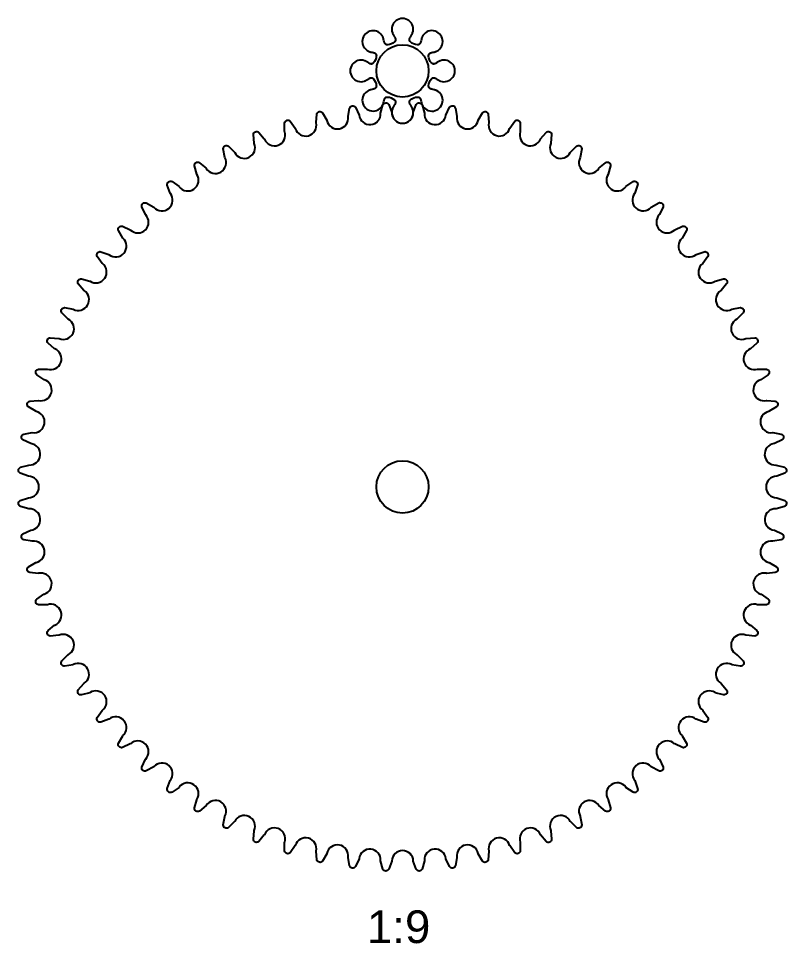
# Model space of a CAD drawing. Extents: x -10 to 1633, y -307 to 264.
# Drawn here: x 697.3 to 814.9, y -166.8 to -25.3 of the extents above; entities that cross this region are included whole.
import ezdxf

# ---------------------------------------------------------------- set-up
doc = ezdxf.new("R2010")
doc.units = 0
doc.layers.add('CNC_FRIENDLY_GEAR_COLLECTI', color=7, linetype='CONTINUOUS')
doc.styles.add('ARIAL_NORMAL', font='txt')

msp = doc.modelspace()

# ---------------------------------------------------------------- linework, layer by layer
at = {"layer": 'CNC_FRIENDLY_GEAR_COLLECTI'}
for points in [[(754.55, -39.1, 1.428148), (757.65, -39.1), (757.63, -39.06), (757.62, -39.02), (757.6, -38.98), (757.58, -38.94), (757.55, -38.89), (757.53, -38.85), (757.48, -38.76), (757.36, -38.57), (757.3, -38.48), (757.27, -38.43), (757.24, -38.38), (757.23, -38.36), (757.22, -38.33), (757.21, -38.31), (757.2, -38.28), (757.19, -38.26), (757.18, -38.24), (757.17, -38.21), (757.17, -38.2), (757.17, -38.19), (757.17, -38.18), (757.16, -38.17), (757.16, -38.16), (757.16, -38.14), (757.16, -38.13), (757.15, -38.12), (757.15, -38.11), (757.15, -38.1), (757.15, -38.09), (757.15, -38.08), (757.15, -38.07), (757.15, -38.06), (757.15, -38.05), (757.15, -38.04), (757.15, -38.02), (757.15, -38.01), (757.16, -38), (757.16, -37.99), (757.16, -37.98), (757.16, -37.97), (757.16, -37.96), (757.17, -37.95), (757.17, -37.94), (757.17, -37.94), (757.18, -37.93), (757.18, -37.92), (757.19, -37.91), (757.19, -37.9), (757.19, -37.89), (757.2, -37.88), (757.2, -37.87), (757.21, -37.86), (757.22, -37.85), (757.22, -37.85), (757.23, -37.84), (757.23, -37.83), (757.24, -37.82), (757.25, -37.81), (757.26, -37.8), (757.28, -37.78), (757.29, -37.76), (757.31, -37.75), (757.32, -37.73, -0.176327), (758.37, -37.3), (758.39, -37.3), (758.41, -37.3), (758.43, -37.3), (758.45, -37.3), (758.48, -37.3), (758.49, -37.3), (758.5, -37.31), (758.51, -37.31), (758.52, -37.31), (758.53, -37.31), (758.54, -37.31), (758.55, -37.32), (758.56, -37.32), (758.57, -37.32), (758.58, -37.32), (758.59, -37.33), (758.6, -37.33), (758.61, -37.33), (758.62, -37.34), (758.62, -37.34), (758.63, -37.35), (758.64, -37.35), (758.65, -37.36), (758.66, -37.36), (758.67, -37.37), (758.68, -37.37), (758.68, -37.38), (758.69, -37.39), (758.7, -37.39), (758.71, -37.4), (758.72, -37.41), (758.72, -37.42), (758.73, -37.42), (758.74, -37.43), (758.75, -37.44), (758.75, -37.45), (758.76, -37.46), (758.77, -37.47), (758.77, -37.48), (758.78, -37.48), (758.79, -37.49), (758.79, -37.5), (758.8, -37.51), (758.8, -37.52), (758.81, -37.54), (758.82, -37.56), (758.83, -37.58), (758.84, -37.6), (758.85, -37.63), (758.86, -37.65), (758.87, -37.68), (758.88, -37.7), (758.9, -37.76), (758.91, -37.81), (758.94, -37.92), (758.99, -38.14), (759.01, -38.24), (759.02, -38.28), (759.04, -38.33), (759.05, -38.37), (759.07, -38.42), (759.09, -38.46), (759.1, -38.5, 1.428148), (761.3, -36.31), (761.26, -36.29), (761.22, -36.27), (761.17, -36.25), (761.13, -36.24), (761.08, -36.23), (761.03, -36.21), (760.93, -36.19), (760.72, -36.14), (760.61, -36.11), (760.55, -36.1), (760.5, -36.08), (760.48, -36.07), (760.45, -36.06), (760.43, -36.05), (760.4, -36.04), (760.38, -36.03), (760.36, -36.02), (760.33, -36.01), (760.32, -36.01), (760.31, -36), (760.3, -35.99), (760.29, -35.99), (760.28, -35.98), (760.27, -35.97), (760.26, -35.97), (760.26, -35.96), (760.25, -35.95), (760.24, -35.95), (760.23, -35.94), (760.22, -35.93), (760.21, -35.93), (760.21, -35.92), (760.2, -35.91), (760.19, -35.9), (760.19, -35.89), (760.18, -35.89), (760.17, -35.88), (760.17, -35.87), (760.16, -35.86), (760.16, -35.85), (760.15, -35.84), (760.15, -35.83), (760.14, -35.83), (760.14, -35.82), (760.13, -35.81), (760.13, -35.8), (760.13, -35.79), (760.12, -35.78), (760.12, -35.77), (760.12, -35.76), (760.11, -35.75), (760.11, -35.74), (760.11, -35.73), (760.11, -35.72), (760.11, -35.71), (760.1, -35.7), (760.1, -35.69), (760.1, -35.68), (760.1, -35.66), (760.1, -35.63), (760.1, -35.61), (760.1, -35.59), (760.1, -35.57, -0.176327), (760.53, -34.53), (760.55, -34.51), (760.56, -34.49), (760.58, -34.48), (760.59, -34.46), (760.61, -34.45), (760.62, -34.44), (760.63, -34.44), (760.64, -34.43), (760.64, -34.42), (760.65, -34.42), (760.66, -34.41), (760.67, -34.41), (760.68, -34.4), (760.69, -34.4), (760.7, -34.39), (760.71, -34.39), (760.71, -34.38), (760.72, -34.38), (760.73, -34.37), (760.74, -34.37), (760.75, -34.37), (760.76, -34.37), (760.77, -34.36), (760.78, -34.36), (760.79, -34.36), (760.8, -34.36), (760.81, -34.36), (760.82, -34.35), (760.83, -34.35), (760.84, -34.35), (760.85, -34.35), (760.87, -34.35), (760.88, -34.35), (760.89, -34.35), (760.9, -34.35), (760.91, -34.36), (760.92, -34.36), (760.93, -34.36), (760.94, -34.36), (760.95, -34.36), (760.96, -34.36), (760.98, -34.37), (760.99, -34.37), (761, -34.37), (761.01, -34.38), (761.03, -34.38), (761.06, -34.39), (761.08, -34.4), (761.11, -34.41), (761.13, -34.42), (761.15, -34.43), (761.18, -34.45), (761.23, -34.47), (761.28, -34.5), (761.37, -34.56), (761.56, -34.68), (761.65, -34.73), (761.69, -34.75), (761.73, -34.78), (761.78, -34.8), (761.82, -34.82), (761.86, -34.83), (761.9, -34.85, 1.428148), (761.9, -31.75), (761.86, -31.76), (761.82, -31.78), (761.78, -31.8), (761.73, -31.82), (761.69, -31.84), (761.65, -31.87), (761.56, -31.92), (761.37, -32.04), (761.28, -32.1), (761.23, -32.13), (761.18, -32.15), (761.15, -32.16), (761.13, -32.18), (761.11, -32.19), (761.08, -32.2), (761.06, -32.21), (761.03, -32.21), (761.01, -32.22), (761, -32.23), (760.99, -32.23), (760.98, -32.23), (760.96, -32.23), (760.95, -32.24), (760.94, -32.24), (760.93, -32.24), (760.92, -32.24), (760.91, -32.24), (760.9, -32.24), (760.89, -32.25), (760.88, -32.25), (760.87, -32.25), (760.85, -32.25), (760.84, -32.25), (760.83, -32.24), (760.82, -32.24), (760.81, -32.24), (760.8, -32.24), (760.79, -32.24), (760.78, -32.24), (760.77, -32.24), (760.76, -32.23), (760.75, -32.23), (760.74, -32.23), (760.73, -32.22), (760.72, -32.22), (760.71, -32.22), (760.71, -32.21), (760.7, -32.21), (760.69, -32.2), (760.68, -32.2), (760.67, -32.19), (760.66, -32.19), (760.65, -32.18), (760.64, -32.17), (760.64, -32.17), (760.63, -32.16), (760.62, -32.16), (760.61, -32.15), (760.59, -32.13), (760.58, -32.12), (760.56, -32.1), (760.55, -32.09), (760.53, -32.07, -0.176327), (760.1, -31.03), (760.1, -31.01), (760.1, -30.99), (760.1, -30.96), (760.1, -30.94), (760.1, -30.92), (760.1, -30.91), (760.1, -30.9), (760.11, -30.89), (760.11, -30.88), (760.11, -30.87), (760.11, -30.86), (760.11, -30.85), (760.12, -30.84), (760.12, -30.83), (760.12, -30.82), (760.13, -30.81), (760.13, -30.8), (760.13, -30.79), (760.14, -30.78), (760.14, -30.77), (760.15, -30.76), (760.15, -30.75), (760.16, -30.75), (760.16, -30.74), (760.17, -30.73), (760.17, -30.72), (760.18, -30.71), (760.19, -30.7), (760.19, -30.7), (760.2, -30.69), (760.21, -30.68), (760.21, -30.67), (760.22, -30.67), (760.23, -30.66), (760.24, -30.65), (760.25, -30.64), (760.26, -30.64), (760.26, -30.63), (760.27, -30.62), (760.28, -30.62), (760.29, -30.61), (760.3, -30.6), (760.31, -30.6), (760.32, -30.59), (760.33, -30.59), (760.36, -30.58), (760.38, -30.56), (760.4, -30.55), (760.43, -30.54), (760.45, -30.53), (760.48, -30.53), (760.5, -30.52), (760.55, -30.5), (760.61, -30.49), (760.72, -30.46), (760.93, -30.41), (761.03, -30.39), (761.08, -30.37), (761.13, -30.36), (761.17, -30.34), (761.22, -30.33), (761.26, -30.31), (761.3, -30.29, 1.428148), (759.1, -28.1), (759.09, -28.14), (759.07, -28.18), (759.05, -28.22), (759.04, -28.27), (759.02, -28.31), (759.01, -28.36), (758.99, -28.46), (758.94, -28.68), (758.91, -28.79), (758.9, -28.84), (758.88, -28.9), (758.87, -28.92), (758.86, -28.95), (758.85, -28.97), (758.84, -29), (758.83, -29.02), (758.82, -29.04), (758.81, -29.06), (758.8, -29.07), (758.8, -29.08), (758.79, -29.09), (758.79, -29.1), (758.78, -29.11), (758.77, -29.12), (758.77, -29.13), (758.76, -29.14), (758.75, -29.15), (758.75, -29.16), (758.74, -29.17), (758.73, -29.18), (758.72, -29.18), (758.72, -29.19), (758.71, -29.2), (758.7, -29.2), (758.69, -29.21), (758.68, -29.22), (758.68, -29.22), (758.67, -29.23), (758.66, -29.24), (758.65, -29.24), (758.64, -29.25), (758.63, -29.25), (758.62, -29.26), (758.62, -29.26), (758.61, -29.26), (758.6, -29.27), (758.59, -29.27), (758.58, -29.27), (758.57, -29.28), (758.56, -29.28), (758.55, -29.28), (758.54, -29.29), (758.53, -29.29), (758.52, -29.29), (758.51, -29.29), (758.5, -29.29), (758.49, -29.29), (758.48, -29.29), (758.45, -29.3), (758.43, -29.3), (758.41, -29.3), (758.39, -29.3), (758.37, -29.3, -0.176327), (757.32, -28.86), (757.31, -28.85), (757.29, -28.83), (757.28, -28.82), (757.26, -28.8), (757.25, -28.79), (757.24, -28.78), (757.23, -28.77), (757.23, -28.76), (757.22, -28.75), (757.22, -28.74), (757.21, -28.74), (757.2, -28.73), (757.2, -28.72), (757.19, -28.71), (757.19, -28.7), (757.19, -28.69), (757.18, -28.68), (757.18, -28.67), (757.17, -28.66), (757.17, -28.65), (757.17, -28.64), (757.16, -28.63), (757.16, -28.62), (757.16, -28.61), (757.16, -28.6), (757.16, -28.59), (757.15, -28.58), (757.15, -28.57), (757.15, -28.56), (757.15, -28.55), (757.15, -28.54), (757.15, -28.53), (757.15, -28.52), (757.15, -28.51), (757.15, -28.5), (757.15, -28.49), (757.15, -28.48), (757.16, -28.47), (757.16, -28.45), (757.16, -28.44), (757.16, -28.43), (757.17, -28.42), (757.17, -28.41), (757.17, -28.4), (757.17, -28.39), (757.18, -28.36), (757.19, -28.34), (757.2, -28.31), (757.21, -28.29), (757.22, -28.27), (757.23, -28.24), (757.24, -28.22), (757.27, -28.17), (757.3, -28.12), (757.36, -28.02), (757.48, -27.84), (757.53, -27.75), (757.55, -27.7), (757.58, -27.66), (757.6, -27.62), (757.62, -27.58), (757.63, -27.54), (757.65, -27.5, 1.428148), (754.55, -27.5), (754.56, -27.54), (754.58, -27.58), (754.6, -27.62), (754.62, -27.66), (754.64, -27.7), (754.67, -27.75), (754.72, -27.84), (754.84, -28.02), (754.9, -28.12), (754.93, -28.17), (754.95, -28.22), (754.96, -28.24), (754.97, -28.27), (754.99, -28.29), (755, -28.31), (755, -28.34), (755.01, -28.36), (755.02, -28.39), (755.02, -28.4), (755.03, -28.41), (755.03, -28.42), (755.03, -28.43), (755.03, -28.44), (755.04, -28.45), (755.04, -28.47), (755.04, -28.48), (755.04, -28.49), (755.04, -28.5), (755.04, -28.51), (755.04, -28.52), (755.04, -28.53), (755.04, -28.54), (755.04, -28.55), (755.04, -28.56), (755.04, -28.57), (755.04, -28.58), (755.04, -28.59), (755.04, -28.6), (755.04, -28.61), (755.03, -28.62), (755.03, -28.63), (755.03, -28.64), (755.03, -28.65), (755.02, -28.66), (755.02, -28.67), (755.01, -28.68), (755.01, -28.69), (755.01, -28.7), (755, -28.71), (755, -28.72), (754.99, -28.73), (754.98, -28.74), (754.98, -28.74), (754.97, -28.75), (754.97, -28.76), (754.96, -28.77), (754.95, -28.78), (754.95, -28.79), (754.93, -28.8), (754.92, -28.82), (754.9, -28.83), (754.89, -28.85), (754.87, -28.86, -0.176327), (753.83, -29.3), (753.81, -29.3), (753.78, -29.3), (753.76, -29.3), (753.74, -29.3), (753.72, -29.29), (753.71, -29.29), (753.7, -29.29), (753.69, -29.29), (753.68, -29.29), (753.67, -29.29), (753.66, -29.29), (753.65, -29.28), (753.64, -29.28), (753.63, -29.28), (753.62, -29.27), (753.61, -29.27), (753.6, -29.27), (753.59, -29.26), (753.58, -29.26), (753.57, -29.26), (753.56, -29.25), (753.55, -29.25), (753.54, -29.24), (753.54, -29.24), (753.53, -29.23), (753.52, -29.22), (753.51, -29.22), (753.5, -29.21), (753.49, -29.2), (753.49, -29.2), (753.48, -29.19), (753.47, -29.18), (753.46, -29.18), (753.46, -29.17), (753.45, -29.16), (753.44, -29.15), (753.44, -29.14), (753.43, -29.13), (753.42, -29.12), (753.42, -29.11), (753.41, -29.1), (753.4, -29.09), (753.4, -29.08), (753.39, -29.07), (753.38, -29.06), (753.37, -29.04), (753.36, -29.02), (753.35, -29), (753.34, -28.97), (753.33, -28.95), (753.32, -28.92), (753.32, -28.9), (753.3, -28.84), (753.28, -28.79), (753.26, -28.68), (753.21, -28.46), (753.18, -28.36), (753.17, -28.31), (753.16, -28.27), (753.14, -28.22), (753.13, -28.18), (753.11, -28.14), (753.09, -28.1, 1.428148), (750.9, -30.29), (750.94, -30.31), (750.98, -30.33), (751.02, -30.34), (751.07, -30.36), (751.11, -30.37), (751.16, -30.39), (751.26, -30.41), (751.48, -30.46), (751.59, -30.49), (751.64, -30.5), (751.69, -30.52), (751.72, -30.53), (751.74, -30.53), (751.77, -30.54), (751.79, -30.55), (751.82, -30.56), (751.84, -30.58), (751.86, -30.59), (751.87, -30.59), (751.88, -30.6), (751.89, -30.6), (751.9, -30.61), (751.91, -30.62), (751.92, -30.62), (751.93, -30.63), (751.94, -30.64), (751.95, -30.64), (751.96, -30.65), (751.97, -30.66), (751.97, -30.67), (751.98, -30.67), (751.99, -30.68), (752, -30.69), (752, -30.7), (752.01, -30.7), (752.02, -30.71), (752.02, -30.72), (752.03, -30.73), (752.03, -30.74), (752.04, -30.75), (752.04, -30.75), (752.05, -30.76), (752.05, -30.77), (752.06, -30.78), (752.06, -30.79), (752.07, -30.8), (752.07, -30.81), (752.07, -30.82), (752.08, -30.83), (752.08, -30.84), (752.08, -30.85), (752.08, -30.86), (752.09, -30.87), (752.09, -30.88), (752.09, -30.89), (752.09, -30.9), (752.09, -30.91), (752.09, -30.92), (752.09, -30.94), (752.1, -30.96), (752.1, -30.99), (752.09, -31.01), (752.09, -31.03, -0.176327), (751.66, -32.07), (751.65, -32.09), (751.63, -32.1), (751.62, -32.12), (751.6, -32.13), (751.58, -32.15), (751.58, -32.16), (751.57, -32.16), (751.56, -32.17), (751.55, -32.17), (751.54, -32.18), (751.53, -32.19), (751.53, -32.19), (751.52, -32.2), (751.51, -32.2), (751.5, -32.21), (751.49, -32.21), (751.48, -32.22), (751.47, -32.22), (751.46, -32.22), (751.45, -32.23), (751.44, -32.23), (751.43, -32.23), (751.42, -32.24), (751.41, -32.24), (751.4, -32.24), (751.39, -32.24), (751.38, -32.24), (751.37, -32.24), (751.36, -32.24), (751.35, -32.25), (751.34, -32.25), (751.33, -32.25), (751.32, -32.25), (751.31, -32.25), (751.3, -32.24), (751.29, -32.24), (751.28, -32.24), (751.26, -32.24), (751.25, -32.24), (751.24, -32.24), (751.23, -32.23), (751.22, -32.23), (751.21, -32.23), (751.2, -32.23), (751.18, -32.22), (751.16, -32.21), (751.14, -32.21), (751.11, -32.2), (751.09, -32.19), (751.07, -32.18), (751.04, -32.16), (751.02, -32.15), (750.97, -32.13), (750.92, -32.1), (750.82, -32.04), (750.64, -31.92), (750.55, -31.87), (750.5, -31.84), (750.46, -31.82), (750.42, -31.8), (750.38, -31.78), (750.34, -31.76), (750.3, -31.75, 1.428148), (750.3, -34.85), (750.34, -34.83), (750.38, -34.82), (750.42, -34.8), (750.46, -34.78), (750.5, -34.75), (750.55, -34.73), (750.64, -34.68), (750.82, -34.56), (750.92, -34.5), (750.97, -34.47), (751.02, -34.45), (751.04, -34.43), (751.07, -34.42), (751.09, -34.41), (751.11, -34.4), (751.14, -34.39), (751.16, -34.38), (751.18, -34.38), (751.2, -34.37), (751.21, -34.37), (751.22, -34.37), (751.23, -34.36), (751.24, -34.36), (751.25, -34.36), (751.26, -34.36), (751.28, -34.36), (751.29, -34.36), (751.3, -34.35), (751.31, -34.35), (751.32, -34.35), (751.33, -34.35), (751.34, -34.35), (751.35, -34.35), (751.36, -34.35), (751.37, -34.35), (751.38, -34.36), (751.39, -34.36), (751.4, -34.36), (751.41, -34.36), (751.42, -34.36), (751.43, -34.37), (751.44, -34.37), (751.45, -34.37), (751.46, -34.37), (751.47, -34.38), (751.48, -34.38), (751.49, -34.39), (751.5, -34.39), (751.51, -34.4), (751.52, -34.4), (751.53, -34.41), (751.53, -34.41), (751.54, -34.42), (751.55, -34.42), (751.56, -34.43), (751.57, -34.44), (751.58, -34.44), (751.58, -34.45), (751.6, -34.46), (751.62, -34.48), (751.63, -34.49), (751.65, -34.51), (751.66, -34.53, -0.176327), (752.09, -35.57), (752.09, -35.59), (752.1, -35.61), (752.1, -35.63), (752.09, -35.66), (752.09, -35.68), (752.09, -35.69), (752.09, -35.7), (752.09, -35.71), (752.09, -35.72), (752.09, -35.73), (752.08, -35.74), (752.08, -35.75), (752.08, -35.76), (752.08, -35.77), (752.07, -35.78), (752.07, -35.79), (752.07, -35.8), (752.06, -35.81), (752.06, -35.82), (752.05, -35.83), (752.05, -35.83), (752.04, -35.84), (752.04, -35.85), (752.03, -35.86), (752.03, -35.87), (752.02, -35.88), (752.02, -35.89), (752.01, -35.89), (752, -35.9), (752, -35.91), (751.99, -35.92), (751.98, -35.93), (751.97, -35.93), (751.97, -35.94), (751.96, -35.95), (751.95, -35.95), (751.94, -35.96), (751.93, -35.97), (751.92, -35.97), (751.91, -35.98), (751.9, -35.99), (751.89, -35.99), (751.88, -36), (751.87, -36.01), (751.86, -36.01), (751.84, -36.02), (751.82, -36.03), (751.79, -36.04), (751.77, -36.05), (751.74, -36.06), (751.72, -36.07), (751.69, -36.08), (751.64, -36.1), (751.59, -36.11), (751.48, -36.14), (751.26, -36.19), (751.16, -36.21), (751.11, -36.23), (751.07, -36.24), (751.02, -36.25), (750.98, -36.27), (750.94, -36.29), (750.9, -36.31, 1.428148), (753.09, -38.5), (753.11, -38.46), (753.13, -38.42), (753.14, -38.37), (753.16, -38.33), (753.17, -38.28), (753.18, -38.24), (753.21, -38.14), (753.26, -37.92), (753.28, -37.81), (753.3, -37.76), (753.32, -37.7), (753.32, -37.68), (753.33, -37.65), (753.34, -37.63), (753.35, -37.6), (753.36, -37.58), (753.37, -37.56), (753.38, -37.54), (753.39, -37.52), (753.4, -37.51), (753.4, -37.5), (753.41, -37.49), (753.42, -37.48), (753.42, -37.48), (753.43, -37.47), (753.44, -37.46), (753.44, -37.45), (753.45, -37.44), (753.46, -37.43), (753.46, -37.42), (753.47, -37.42), (753.48, -37.41), (753.49, -37.4), (753.49, -37.39), (753.5, -37.39), (753.51, -37.38), (753.52, -37.37), (753.53, -37.37), (753.54, -37.36), (753.54, -37.36), (753.55, -37.35), (753.56, -37.35), (753.57, -37.34), (753.58, -37.34), (753.59, -37.33), (753.6, -37.33), (753.61, -37.33), (753.62, -37.32), (753.63, -37.32), (753.64, -37.32), (753.65, -37.32), (753.66, -37.31), (753.67, -37.31), (753.68, -37.31), (753.69, -37.31), (753.7, -37.31), (753.71, -37.3), (753.72, -37.3), (753.74, -37.3), (753.76, -37.3), (753.78, -37.3), (753.81, -37.3), (753.83, -37.3, -0.176327), (754.87, -37.73), (754.89, -37.75), (754.9, -37.76), (754.92, -37.78), (754.93, -37.8), (754.95, -37.81), (754.95, -37.82), (754.96, -37.83), (754.97, -37.84), (754.97, -37.85), (754.98, -37.85), (754.98, -37.86), (754.99, -37.87), (755, -37.88), (755, -37.89), (755.01, -37.9), (755.01, -37.91), (755.01, -37.92), (755.02, -37.93), (755.02, -37.94), (755.03, -37.94), (755.03, -37.95), (755.03, -37.96), (755.03, -37.97), (755.04, -37.98), (755.04, -37.99), (755.04, -38), (755.04, -38.01), (755.04, -38.02), (755.04, -38.04), (755.04, -38.05), (755.04, -38.06), (755.04, -38.07), (755.04, -38.08), (755.04, -38.09), (755.04, -38.1), (755.04, -38.11), (755.04, -38.12), (755.04, -38.13), (755.04, -38.14), (755.03, -38.16), (755.03, -38.17), (755.03, -38.18), (755.03, -38.19), (755.02, -38.2), (755.02, -38.21), (755.01, -38.24), (755, -38.26), (755, -38.28), (754.99, -38.31), (754.97, -38.33), (754.96, -38.36), (754.95, -38.38), (754.93, -38.43), (754.9, -38.48), (754.84, -38.57), (754.72, -38.76), (754.67, -38.85), (754.64, -38.89), (754.62, -38.94), (754.6, -38.98), (754.58, -39.02), (754.56, -39.06)], [(752.75, -154.12, 0.965486), (749.47, -153.84), (749.46, -153.87), (748.9, -155.06, -0.644013), (748.01, -154.94), (747.78, -153.65), (747.78, -153.62, 0.965486), (744.53, -153.04), (744.52, -153.08), (743.87, -154.21, -0.644013), (742.99, -154.02), (742.87, -152.71), (742.88, -152.68, 0.965486), (739.69, -151.82), (739.68, -151.85), (738.92, -152.93, -0.644013), (738.06, -152.66), (738.06, -151.34), (738.07, -151.31, 0.965486), (734.97, -150.18), (734.95, -150.21), (734.11, -151.22, -0.644013), (733.28, -150.87), (733.39, -149.57), (733.4, -149.53, 0.965486), (730.41, -148.14), (730.39, -148.17), (729.47, -149.09, -0.644013), (728.67, -148.68), (728.89, -147.39), (728.91, -147.36, 0.965486), (726.05, -145.71), (726.03, -145.73), (725.02, -146.57, -0.644013), (724.26, -146.09), (724.6, -144.82), (724.62, -144.79, 0.965486), (721.92, -142.9), (721.89, -142.93), (720.82, -143.68, -0.644013), (720.1, -143.13), (720.55, -141.9), (720.57, -141.87, 0.965486), (718.04, -139.75), (718.02, -139.77), (716.88, -140.43, -0.644013), (716.22, -139.82), (716.77, -138.63), (716.79, -138.6, 0.965486), (714.46, -136.27), (714.43, -136.29), (713.24, -136.84, -0.644013), (712.63, -136.18), (713.29, -135.04), (713.31, -135.02, 0.965486), (711.19, -132.49), (711.16, -132.51), (709.93, -132.96, -0.644013), (709.38, -132.24), (710.13, -131.17), (710.16, -131.14, 0.965486), (708.27, -128.44), (708.23, -128.46), (706.97, -128.79, -0.644013), (706.48, -128.03), (707.33, -127.03), (707.35, -127.01, 0.965486), (705.7, -124.15), (705.67, -124.16), (704.38, -124.39, -0.644013), (703.96, -123.59), (704.89, -122.66), (704.92, -122.65, 0.965486), (703.53, -119.66), (703.49, -119.67), (702.19, -119.78, -0.644013), (701.84, -118.95), (702.85, -118.1), (702.88, -118.09, 0.965486), (701.75, -114.99), (701.71, -114.99), (700.4, -114.99, -0.644013), (700.13, -114.13), (701.21, -113.38), (701.24, -113.37, 0.965486), (700.38, -110.18), (700.35, -110.19), (699.04, -110.07, -0.644013), (698.85, -109.19), (699.98, -108.54), (700.02, -108.52, 0.965486), (699.44, -105.28), (699.41, -105.28), (698.12, -105.05, -0.644013), (698, -104.16), (699.19, -103.6), (699.22, -103.59, 0.965486), (698.93, -100.31), (698.9, -100.3), (697.63, -99.96, -0.644013), (697.59, -99.06), (698.83, -98.62), (698.86, -98.61, 0.965486), (698.86, -95.31), (698.83, -95.31), (697.59, -94.86, -0.644013), (697.63, -93.96), (698.9, -93.62), (698.93, -93.62, 0.965486), (699.22, -90.33), (699.19, -90.32), (698, -89.77, -0.644013), (698.12, -88.87), (699.41, -88.65), (699.44, -88.65, 0.965486), (700.02, -85.4), (699.98, -85.39), (698.85, -84.73, -0.644013), (699.04, -83.85), (700.35, -83.74), (700.38, -83.74, 0.965486), (701.24, -80.55), (701.21, -80.54), (700.13, -79.79, -0.644013), (700.4, -78.93), (701.71, -78.93), (701.75, -78.93, 0.965486), (702.88, -75.84), (702.85, -75.82), (701.84, -74.98, -0.644013), (702.19, -74.14), (703.49, -74.26), (703.53, -74.27, 0.965486), (704.92, -71.28), (704.89, -71.26), (703.96, -70.33, -0.644013), (704.38, -69.53), (705.67, -69.76), (705.7, -69.77, 0.965486), (707.35, -66.91), (707.33, -66.89), (706.48, -65.89, -0.644013), (706.97, -65.13), (708.23, -65.47), (708.27, -65.48, 0.965486), (710.16, -62.78), (710.13, -62.76), (709.38, -61.68, -0.644013), (709.93, -60.97), (711.16, -61.41), (711.19, -61.43, 0.965486), (713.31, -58.91), (713.29, -58.88), (712.63, -57.74, -0.644013), (713.24, -57.08), (714.43, -57.63), (714.46, -57.65, 0.965486), (716.79, -55.32), (716.77, -55.29), (716.22, -54.11, -0.644013), (716.88, -53.5), (718.02, -54.15), (718.04, -54.17, 0.965486), (720.57, -52.05), (720.55, -52.02), (720.1, -50.79, -0.644013), (720.82, -50.24), (721.89, -51), (721.92, -51.02, 0.965486), (724.62, -49.13), (724.6, -49.1), (724.26, -47.83, -0.644013), (725.02, -47.35), (726.03, -48.19), (726.05, -48.22, 0.965486), (728.91, -46.57), (728.89, -46.53), (728.67, -45.24, -0.644013), (729.47, -44.83), (730.39, -45.75), (730.41, -45.78, 0.965486), (733.4, -44.39), (733.39, -44.36), (733.28, -43.05, -0.644013), (734.11, -42.71), (734.95, -43.71), (734.97, -43.74, 0.965486), (738.07, -42.61), (738.06, -42.58), (738.06, -41.27, -0.644013), (738.92, -41), (739.68, -42.07), (739.69, -42.1, 0.965486), (742.88, -41.25), (742.87, -41.21), (742.99, -39.91, -0.644013), (743.87, -39.71), (744.52, -40.85), (744.53, -40.88, 0.965486), (747.78, -40.31), (747.78, -40.27), (748.01, -38.98, -0.644013), (748.9, -38.86), (749.46, -40.05), (749.47, -40.08, 0.965486), (752.75, -39.8), (752.75, -39.76), (753.09, -38.5, -0.644013), (753.99, -38.46), (754.44, -39.69), (754.45, -39.72, 0.965486), (757.75, -39.72), (757.75, -39.69), (758.2, -38.46, -0.644013), (759.1, -38.5), (759.44, -39.76), (759.44, -39.8, 0.965486), (762.73, -40.08), (762.74, -40.05), (763.29, -38.86, -0.644013), (764.19, -38.98), (764.41, -40.27), (764.41, -40.31, 0.965486), (767.66, -40.88), (767.67, -40.85), (768.33, -39.71, -0.644013), (769.21, -39.91), (769.32, -41.21), (769.32, -41.25, 0.965486), (772.5, -42.1), (772.52, -42.07), (773.27, -41, -0.644013), (774.13, -41.27), (774.13, -42.58), (774.12, -42.61, 0.965486), (777.22, -43.74), (777.24, -43.71), (778.08, -42.71, -0.644013), (778.92, -43.05), (778.8, -44.36), (778.79, -44.39, 0.965486), (781.78, -45.78), (781.8, -45.75), (782.73, -44.83, -0.644013), (783.53, -45.24), (783.3, -46.53), (783.29, -46.57, 0.965486), (786.14, -48.22), (786.17, -48.19), (787.17, -47.35, -0.644013), (787.93, -47.83), (787.59, -49.1), (787.58, -49.13, 0.965486), (790.28, -51.02), (790.3, -51), (791.38, -50.24, -0.644013), (792.09, -50.79), (791.64, -52.02), (791.63, -52.05, 0.965486), (794.15, -54.17), (794.18, -54.15), (795.31, -53.5, -0.644013), (795.98, -54.11), (795.42, -55.29), (795.4, -55.32, 0.965486), (797.74, -57.65), (797.76, -57.63), (798.95, -57.08, -0.644013), (799.56, -57.74), (798.91, -58.88), (798.88, -58.91, 0.965486), (801, -61.43), (801.03, -61.41), (802.27, -60.97, -0.644013), (802.81, -61.68), (802.06, -62.76), (802.04, -62.78, 0.965486), (803.93, -65.48), (803.96, -65.47), (805.23, -65.13, -0.644013), (805.71, -65.89), (804.87, -66.89), (804.84, -66.91, 0.965486), (806.49, -69.77), (806.52, -69.76), (807.81, -69.53, -0.644013), (808.23, -70.33), (807.3, -71.26), (807.28, -71.28, 0.965486), (808.67, -74.27), (808.7, -74.26), (810.01, -74.14, -0.644013), (810.35, -74.98), (809.35, -75.82), (809.32, -75.84, 0.965486), (810.45, -78.93), (810.48, -78.93), (811.79, -78.93, -0.644013), (812.06, -79.79), (810.99, -80.54), (810.96, -80.55, 0.965486), (811.81, -83.74), (811.85, -83.74), (813.15, -83.85, -0.644013), (813.35, -84.73), (812.21, -85.39), (812.18, -85.4, 0.965486), (812.75, -88.65), (812.79, -88.65), (814.08, -88.87, -0.644013), (814.19, -89.77), (813.01, -90.32), (812.97, -90.33, 0.965486), (813.26, -93.62), (813.3, -93.62), (814.56, -93.96, -0.644013), (814.6, -94.86), (813.37, -95.31), (813.34, -95.31, 0.965486), (813.34, -98.61), (813.37, -98.62), (814.6, -99.06, -0.644013), (814.56, -99.96), (813.3, -100.3), (813.26, -100.31, 0.965486), (812.97, -103.59), (813.01, -103.6), (814.19, -104.16, -0.644013), (814.08, -105.05), (812.79, -105.28), (812.75, -105.28, 0.965486), (812.18, -108.52), (812.21, -108.54), (813.35, -109.19, -0.644013), (813.15, -110.07), (811.85, -110.19), (811.81, -110.18, 0.965486), (810.96, -113.37), (810.99, -113.38), (812.06, -114.13, -0.644013), (811.79, -114.99), (810.48, -114.99), (810.45, -114.99, 0.965486), (809.32, -118.09), (809.35, -118.1), (810.35, -118.95, -0.644013), (810.01, -119.78), (808.7, -119.67), (808.67, -119.66, 0.965486), (807.28, -122.65), (807.3, -122.66), (808.23, -123.59, -0.644013), (807.81, -124.39), (806.52, -124.16), (806.49, -124.15, 0.965486), (804.84, -127.01), (804.87, -127.03), (805.71, -128.03, -0.644013), (805.23, -128.79), (803.96, -128.46), (803.93, -128.44, 0.965486), (802.04, -131.14), (802.06, -131.17), (802.81, -132.24, -0.644013), (802.27, -132.96), (801.03, -132.51), (801, -132.49, 0.965486), (798.88, -135.02), (798.91, -135.04), (799.56, -136.18, -0.644013), (798.95, -136.84), (797.76, -136.29), (797.74, -136.27, 0.965486), (795.4, -138.6), (795.42, -138.63), (795.98, -139.82, -0.644013), (795.31, -140.43), (794.18, -139.77), (794.15, -139.75, 0.965486), (791.63, -141.87), (791.64, -141.9), (792.09, -143.13, -0.644013), (791.38, -143.68), (790.3, -142.93), (790.28, -142.9, 0.965486), (787.58, -144.79), (787.59, -144.82), (787.93, -146.09, -0.644013), (787.17, -146.57), (786.17, -145.73), (786.14, -145.71, 0.965486), (783.29, -147.36), (783.3, -147.39), (783.53, -148.68, -0.644013), (782.73, -149.09), (781.8, -148.17), (781.78, -148.14, 0.965486), (778.79, -149.53), (778.8, -149.57), (778.92, -150.87, -0.644013), (778.08, -151.22), (777.24, -150.21), (777.22, -150.18, 0.965486), (774.12, -151.31), (774.13, -151.34), (774.13, -152.66, -0.644013), (773.27, -152.93), (772.52, -151.85), (772.5, -151.82, 0.965486), (769.32, -152.68), (769.32, -152.71), (769.21, -154.02, -0.644013), (768.33, -154.21), (767.67, -153.08), (767.66, -153.04, 0.965486), (764.41, -153.62), (764.41, -153.65), (764.19, -154.94, -0.644013), (763.29, -155.06), (762.74, -153.87), (762.73, -153.84, 0.965486), (759.44, -154.12), (759.44, -154.16), (759.1, -155.43, -0.644013), (758.2, -155.46), (757.75, -154.23), (757.75, -154.2, 0.965486), (754.45, -154.2), (754.44, -154.23), (753.99, -155.46, -0.644013), (753.09, -155.43), (752.75, -154.16)]]:
    msp.add_lwpolyline(points, format="xyb", close=True, dxfattribs=at)
for centre in [(756.1, -33.3), (756.1, -96.96)]:
    msp.add_circle(centre, 4, dxfattribs=at)

# ---------------------------------------------------------------- texts
at = {"layer": 'CNC_FRIENDLY_GEAR_COLLECTI', "linetype": 'CONTINUOUS', "style": 'ARIAL_NORMAL'}
msp.add_text('1:9', height=5, dxfattribs=at).set_placement((750.65, -166.76))

doc.saveas('drawing.dxf')
